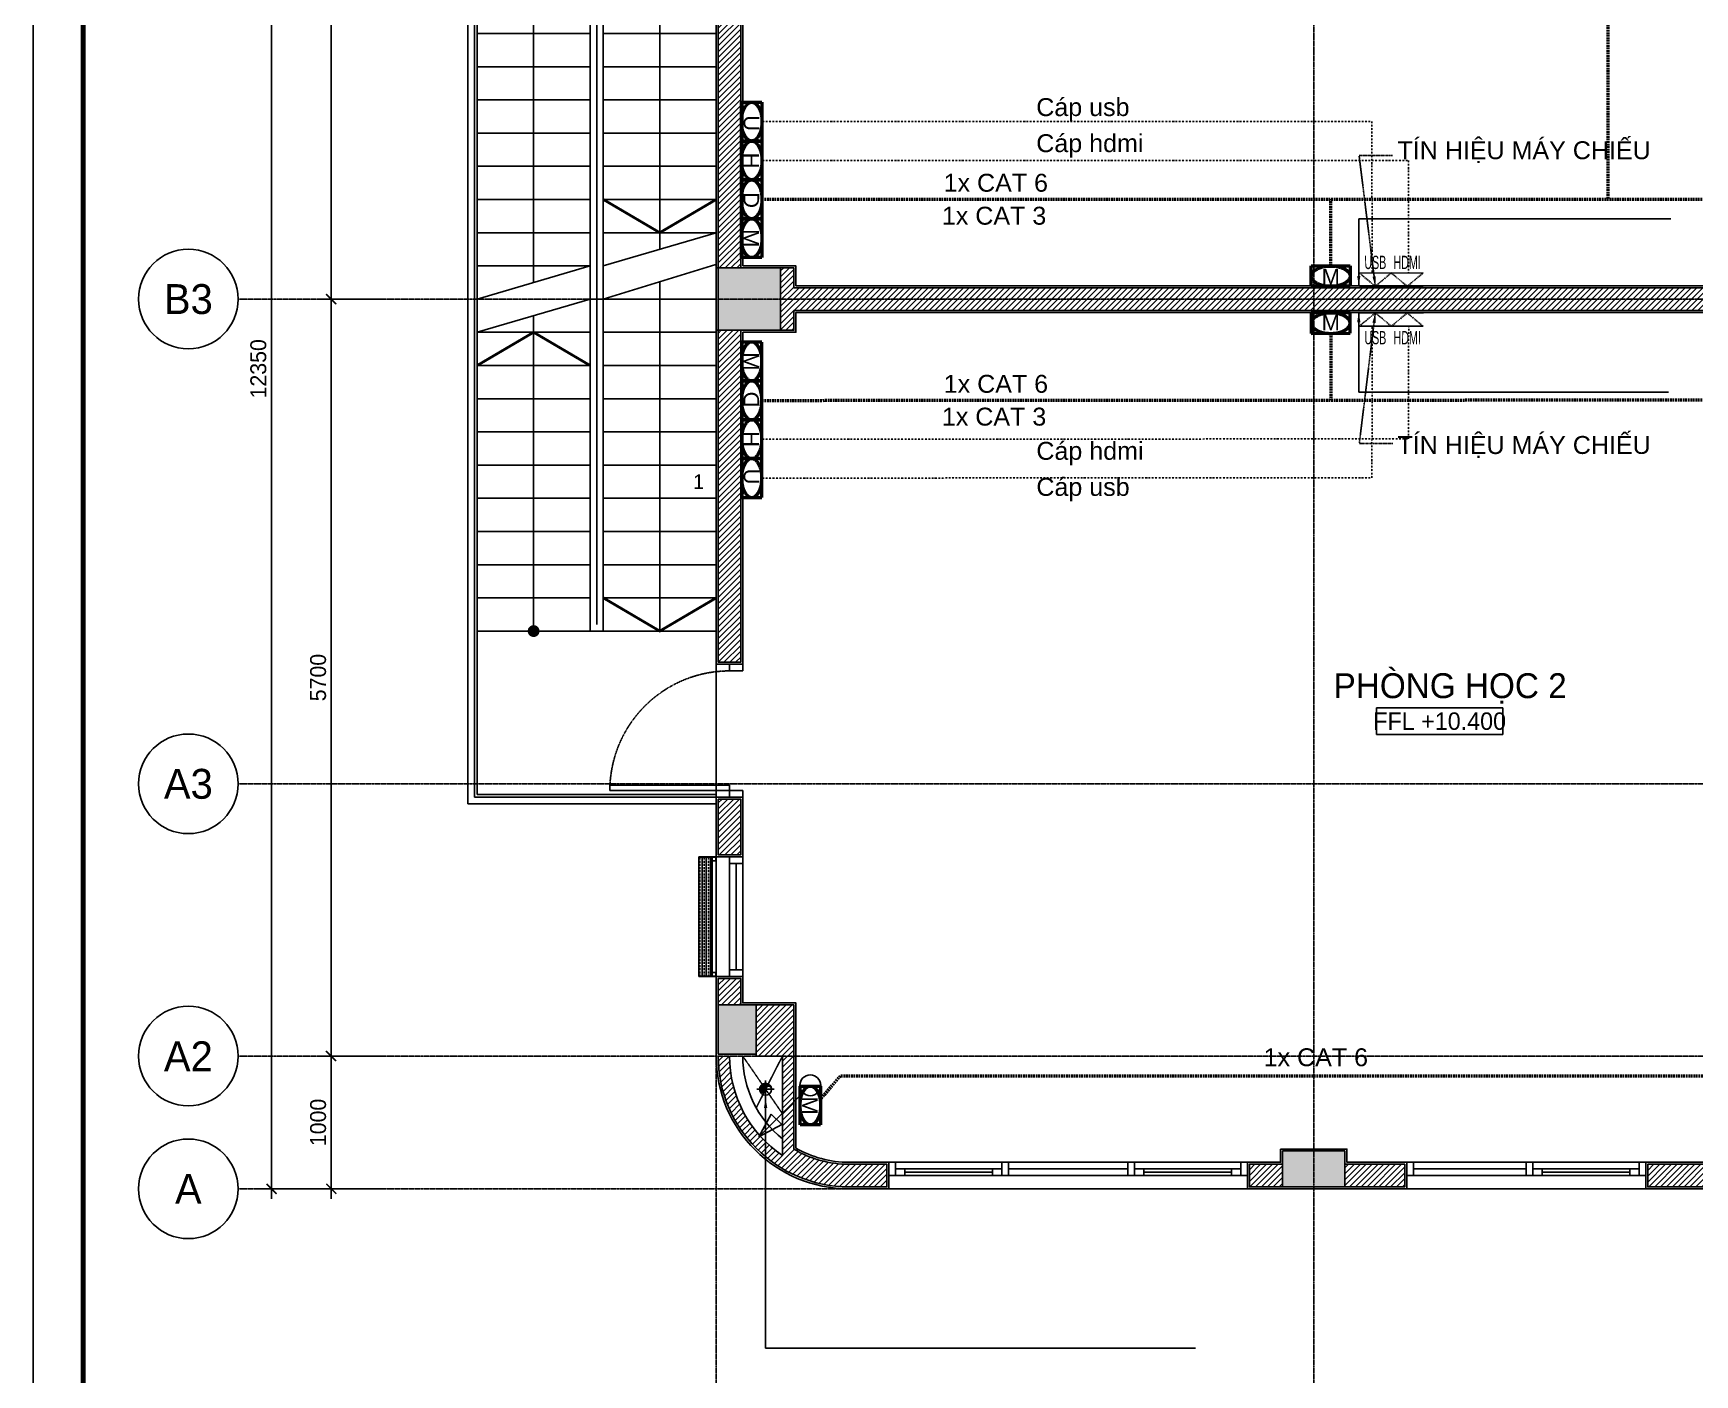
# Model space of a CAD drawing. Header units: inches. Extents: x 1721084 to 1854744, y 225101 to 488646.
# Drawn here: x 1721084 to 1733596, y 267726 to 277828 of the extents above; entities that cross this region are included whole.
import ezdxf
from ezdxf.enums import TextEntityAlignment as Align

# ---------------------------------------------------------------- set-up
doc = ezdxf.new("R2010")
doc.units = ezdxf.units.IN
doc.header["$MEASUREMENT"] = 0
doc.set_wipeout_variables(frame=1)
for name, pattern in [('ACAD_ISO03W100', [30, 12, -18]), ('CENTER2', [1.125, 0.75, -0.125, 0.125, -0.125]), ('DASHDOT', [25.4, 12.7, -6.35, 0, -6.35]), ('DASHED', [19.05, 12.7, -6.35]), ('HIDDEN', [0.375, 0.25, -0.125]), ('X-PL-T4$0$X-GRID-TYPICAL$0$CENTER2', [1.125, 0.75, -0.125, 0.125, -0.125]), ('X-PL-T4$0$X-PL-T4$0$DASHEDX2', [1.5, 1, -0.5]), ('X-PL-T4$0$X-PL-T4$0$HIDDEN2', [0.1875, 0.125, -0.0625]), ('XR-EX-P-03$0$HIDDEN', [9.525, 6.35, -3.175])]:
    doc.linetypes.add(name, pattern=pattern)
for name, color, linetype in [('A-ANNO-DIM 100', 252, 'Continuous'), ('A-CLNG-LTNG', 33, 'HIDDEN'), ('DIEN - DAY DIEN', 2, 'ACAD_ISO03W100'), ('DUCT', 11, 'Continuous'), ('SYMBOL', 1, 'Continuous'), ('X-PL-T4$0$A-XREF', 250, 'Continuous'), ('X-PL-T4$0$X-GRID-TYPICAL$0$A-ANNO-DIM 75', 250, 'Continuous'), ('X-PL-T4$0$X-GRID-TYPICAL$0$A-GRID', 250, 'X-PL-T4$0$X-GRID-TYPICAL$0$CENTER2'), ('X-PL-T4$0$X-GRID-TYPICAL$0$A-GRID-SYMB', 250, 'Continuous'), ('X-PL-T4$0$X-PL-T4$0$A-ANNO-RNAM', 250, 'Continuous'), ('X-PL-T4$0$X-PL-T4$0$A-FLOR', 250, 'Continuous'), ('X-PL-T4$0$X-PL-T4$0$A-FLOR-ABOV', 250, 'X-PL-T4$0$X-PL-T4$0$HIDDEN2'), ('X-PL-T4$0$X-PL-T4$0$A-FLOR-DOOR', 250, 'Continuous'), ('X-PL-T4$0$X-PL-T4$0$A-FLOR-DRAN', 250, 'Continuous'), ('X-PL-T4$0$X-PL-T4$0$A-FLOR-HDRL', 250, 'Continuous'), ('X-PL-T4$0$X-PL-T4$0$A-FLOR-PATT', 250, 'Continuous'), ('X-PL-T4$0$X-PL-T4$0$A-FLOR-STRS', 250, 'Continuous'), ('X-PL-T4$0$X-PL-T4$0$A-FLOR-STRS-NOTE', 250, 'Continuous'), ('X-PL-T4$0$X-PL-T4$0$A-FLOR-WALL', 250, 'Continuous'), ('X-PL-T4$0$X-PL-T4$0$A-FLOR-WALL-FNSH', 250, 'Continuous'), ('X-PL-T4$0$X-PL-T4$0$A-FLOR-WALL-PART', 250, 'Continuous'), ('X-PL-T4$0$X-PL-T4$0$A-FLOR-WALL-PATT', 250, 'Continuous'), ('X-PL-T4$0$X-PL-T4$0$A-FLOR-WDW', 250, 'Continuous'), ('X-PL-T4$0$X-PL-T4$0$A-XREF', 250, 'Continuous'), ('X-PL-T4$0$X-PL-T4$0$I-ANNO-LEVL-PLAN', 250, 'Continuous'), ('X-PL-T4$0$XREF1$0$A-FLOR-COLS-CONC', 250, 'Continuous'), ('X-PL-T4$0$XREF1$0$A-FLOR-PATT', 250, 'Continuous'), ('Xref$0$noi that13-5-2008$0$ID-FURN-ROOM-N', 6, 'Continuous')]:
    doc.layers.add(name, color=color, linetype=linetype)
for name, color, linetype, lineweight in [('TTLL', 252, 'DASHED', 50), ('XR-EX-P-03$0$OAP040__', 4, 'Continuous', 25), ('XR-EX-P-03$0$OAP6444_COM_E', 30, 'Continuous', 25)]:
    doc.layers.add(name, color=color, linetype=linetype, lineweight=lineweight)
doc.styles.add('HDUNGARC', font='vn_vni.shx')
doc.styles.add('X-PL-T4$0$HDUNGARC', font='vn_vni.shx')
doc.styles.add('X-PL-T4$0$X-GRID-TYPICAL$0$HDUNGARC', font='vn_vni.shx')
doc.styles.add('X-PL-T4$0$X-GRID-TYPICAL$0$SYMBTEXT', font='VAVON_.TTF')
doc.styles.add('X-PL-T4$0$X-PL-T4$0$HDUNGARC', font='vn_vni.shx')
doc.styles.add('X-PL-T4$0$X-PL-T4$0$SYMBTEXT', font='VAVON_.TTF')
doc.styles.add('XR-EX-P-03$0$Standard', font='arial.ttf')
doc.styles.add('XR-EX-P-03$0$Vn-Vni', font='vn_vni.shx', dxfattribs={"width": 0.75})
doc.styles.add('Xref$0$noi that13-5-2008$0$Arial', font='arial.ttf')
doc.dimstyles.new('DIM-75', dxfattribs={"dimscale": 75, "dimtxt": 1.8, "dimasz": 1, "dimexe": 1, "dimexo": 1, "dimgap": 0.5, "dimtad": 1, "dimdec": 0, "dimzin": 0, "dimdsep": 46, "dimtxsty": 'HDUNGARC', "dimblk": 'ARCHTICK', "dimcen": 2, "dimdle": 1, "dimclrd": 256, "dimclre": 9, "dimclrt": 3, "dimadec": 0, "dimazin": 0, "dimtfac": 1, "dimtdec": 0, "dimtix": 1, "dimtmove": 2, "dimatfit": 2, "dimfxl": 1, "dimtolj": 1, "dimtzin": 0, "dimarcsym": 2})
doc.dimstyles.new('X-PL-T4$0$DIM-75', dxfattribs={"dimscale": 75, "dimtxt": 2, "dimasz": 1, "dimexe": 1, "dimexo": 1, "dimgap": 0.5, "dimtad": 1, "dimdec": 0, "dimzin": 0, "dimdsep": 46, "dimtxsty": 'X-PL-T4$0$HDUNGARC', "dimblk": 'X-PL-T4$0$_ArchTick', "dimcen": 2, "dimdle": 1, "dimclrd": 256, "dimclre": 9, "dimclrt": 3, "dimadec": 0, "dimazin": 0, "dimtfac": 1, "dimtdec": 0, "dimtix": 1, "dimtmove": 2, "dimatfit": 2, "dimfxl": 1, "dimtolj": 1, "dimtzin": 0, "dimarcsym": 2})
doc.dimstyles.new('X-PL-T4$0$X-GRID-TYPICAL$0$DIM-75', dxfattribs={"dimscale": 75, "dimtxt": 1.6, "dimasz": 1, "dimexe": 1, "dimexo": 1, "dimgap": 0.5, "dimtad": 1, "dimdec": 0, "dimzin": 0, "dimdsep": 46, "dimtxsty": 'X-PL-T4$0$X-GRID-TYPICAL$0$HDUNGARC', "dimblk": 'X-PL-T4$0$X-GRID-TYPICAL$0$_ArchTick', "dimcen": 2, "dimdle": 1, "dimclrd": 256, "dimclre": 9, "dimclrt": 3, "dimadec": 0, "dimazin": 0, "dimtfac": 1, "dimtdec": 0, "dimtix": 1, "dimtmove": 2, "dimatfit": 2, "dimfxl": 1, "dimtolj": 1, "dimtzin": 0, "dimarcsym": 2})

# ---------------------------------------------------------------- blocks, each defined once
blk = doc.blocks.new('X-PL-T4$0$X-PL-T4$0$NM 90')
h = blk.add_hatch()
h.set_pattern_fill('DASH', color=8, scale=400)
h.paths.add_polyline_path([(0, 45, 1), (0, 0)])
h.paths.add_polyline_path([(0, 45), (0, 0), (45, 0, 0.4142136)])
h.paths.add_polyline_path([(45, 0), (0, 0, -1), (0, -45, 0.4142136)])
h = blk.add_hatch()
h.set_pattern_fill('DASH', color=256, scale=400)
h.paths.add_polyline_path([(0, 45, 1), (0, 0)])
h.paths.add_polyline_path([(0, 45), (0, 0), (45, 0, 0.4142136)])
h.paths.add_polyline_path([(45, 0), (0, 0, -1), (0, -45, 0.4142136)])
h = blk.add_hatch()
h.set_pattern_fill('DASH', color=8, scale=400)
h.paths.add_polyline_path([(0, 45, 1), (0, 0)])
h.paths.add_polyline_path([(0, 45), (0, 0), (45, 0, 0.4142136)])
h.paths.add_polyline_path([(45, 0), (0, 0, -1), (0, -45, 0.4142136)])
h = blk.add_hatch(color=8)
h.dxf.hatch_style = 1
h.paths.add_polyline_path([(0, 45, 1), (0, 0)])
h.paths.add_polyline_path([(0, 45), (0, 0), (45, 0, 0.4142136)])
h.paths.add_polyline_path([(45, 0), (0, 0, -1), (0, -45, 0.4142136)])
at = {"color": 8}
for points in [[(65, 0), (-65, 0)], [(0, 65), (0, -65)]]:
    blk.add_lwpolyline(points, dxfattribs=at)
blk.add_circle((0, 0), 45)
for centre, start, end in [((0, 22.5), 90, 270), ((0, -22.5), 270, 90)]:
    blk.add_arc(centre, 22.5, start, end)
blk = doc.blocks.new('X-PL-T4$0$X-GRID-TYPICAL$0$SYMB-GRID')
blk.add_circle((0, 0), 5)
at = {"color": 2, "style": 'X-PL-T4$0$X-GRID-TYPICAL$0$SYMBTEXT', "flags": 4}
blk.add_attdef('NUM', text='', height=3, dxfattribs=at).set_placement((0, 0), align=Align.MIDDLE)
blk = doc.blocks.new('X-PL-T4$0$X-GRID-TYPICAL$0$_ArchTick')
at = {"color": 0, "linetype": 'ByBlock', "const_width": 0.15}
blk.add_lwpolyline([(-0.5, -0.48), (0.5, 0.52)], dxfattribs=at)
blk = doc.blocks.new('*D457')
at = {"layer": 'Defpoints', "color": 0, "transparency": 16777216}
for p in [(-2900, 0), (-2450, 0), (-2450, -1000)]:
    blk.add_point(p, dxfattribs=at)
at = {"layer": 'X-PL-T4$0$X-GRID-TYPICAL$0$A-ANNO-DIM 75', "color": 9, "lineweight": -2, "transparency": 16777216}
for p, q in [((-2525, 0), (-2975, 0)), ((-2525, -1000), (-2975, -1000))]:
    blk.add_line(p, q, dxfattribs=at)
at = {"layer": 'X-PL-T4$0$X-GRID-TYPICAL$0$A-ANNO-DIM 75', "lineweight": -2, "transparency": 16777216}
blk.add_line((-2900, -1075), (-2900, 75), dxfattribs=at)
at = {"layer": 'X-PL-T4$0$X-GRID-TYPICAL$0$A-ANNO-DIM 75', "lineweight": -2, "transparency": 16777216, "xscale": 75, "yscale": 75, "zscale": 75}
for p, rotation in [((-2900, 0), 90), ((-2900, -1000), 270)]:
    blk.add_blockref('X-PL-T4$0$X-GRID-TYPICAL$0$_ArchTick', p, dxfattribs=dict(at, rotation=rotation))
at = {"layer": 'X-PL-T4$0$X-GRID-TYPICAL$0$A-ANNO-DIM 75', "color": 3, "transparency": 16777216, "insert": (-2997.5, -500), "char_height": 120, "attachment_point": 5, "rotation": 90, "style": 'X-PL-T4$0$X-GRID-TYPICAL$0$HDUNGARC'}
blk.add_mtext('\\A1;1000', dxfattribs=at)
blk = doc.blocks.new('*D458')
at = {"layer": 'Defpoints', "color": 0, "transparency": 16777216}
for p in [(-2900, 5700), (-2450, 5700), (-2450, 0)]:
    blk.add_point(p, dxfattribs=at)
at = {"layer": 'X-PL-T4$0$X-GRID-TYPICAL$0$A-ANNO-DIM 75', "lineweight": -2, "transparency": 16777216}
blk.add_line((-2900, -75), (-2900, 5775), dxfattribs=at)
at = {"layer": 'X-PL-T4$0$X-GRID-TYPICAL$0$A-ANNO-DIM 75', "color": 9, "lineweight": -2, "transparency": 16777216}
for p, q in [((-2525, 5700), (-2975, 5700)), ((-2525, 0), (-2975, 0))]:
    blk.add_line(p, q, dxfattribs=at)
at = {"layer": 'X-PL-T4$0$X-GRID-TYPICAL$0$A-ANNO-DIM 75', "lineweight": -2, "transparency": 16777216, "xscale": 75, "yscale": 75, "zscale": 75}
for p, rotation in [((-2900, 5700), 90), ((-2900, 0), 270)]:
    blk.add_blockref('X-PL-T4$0$X-GRID-TYPICAL$0$_ArchTick', p, dxfattribs=dict(at, rotation=rotation))
at = {"layer": 'X-PL-T4$0$X-GRID-TYPICAL$0$A-ANNO-DIM 75', "color": 3, "transparency": 16777216, "insert": (-2997.5, 2850), "char_height": 120, "attachment_point": 5, "rotation": 90, "style": 'X-PL-T4$0$X-GRID-TYPICAL$0$HDUNGARC'}
blk.add_mtext('\\A1;5700', dxfattribs=at)
blk = doc.blocks.new('*D459')
at = {"layer": 'Defpoints', "color": 0, "transparency": 16777216}
for p in [(-2900, 11350), (-2450, 11350), (-2450, 5700)]:
    blk.add_point(p, dxfattribs=at)
at = {"layer": 'X-PL-T4$0$X-GRID-TYPICAL$0$A-ANNO-DIM 75', "lineweight": -2, "transparency": 16777216}
blk.add_line((-2900, 5625), (-2900, 11425), dxfattribs=at)
at = {"layer": 'X-PL-T4$0$X-GRID-TYPICAL$0$A-ANNO-DIM 75', "color": 9, "lineweight": -2, "transparency": 16777216}
for p, q in [((-2525, 11350), (-2975, 11350)), ((-2525, 5700), (-2975, 5700))]:
    blk.add_line(p, q, dxfattribs=at)
at = {"layer": 'X-PL-T4$0$X-GRID-TYPICAL$0$A-ANNO-DIM 75', "lineweight": -2, "transparency": 16777216, "xscale": 75, "yscale": 75, "zscale": 75}
for p, rotation in [((-2900, 11350), 90), ((-2900, 5700), 270)]:
    blk.add_blockref('X-PL-T4$0$X-GRID-TYPICAL$0$_ArchTick', p, dxfattribs=dict(at, rotation=rotation))
at = {"layer": 'X-PL-T4$0$X-GRID-TYPICAL$0$A-ANNO-DIM 75', "color": 3, "transparency": 16777216, "insert": (-2997.5, 8525), "char_height": 120, "attachment_point": 5, "rotation": 90, "style": 'X-PL-T4$0$X-GRID-TYPICAL$0$HDUNGARC'}
blk.add_mtext('\\A1;5650', dxfattribs=at)
blk = doc.blocks.new('*D461')
at = {"layer": 'Defpoints', "color": 0, "transparency": 16777216}
for p in [(-3350, 11350), (-2450, 11350), (-2450, -1000)]:
    blk.add_point(p, dxfattribs=at)
at = {"layer": 'X-PL-T4$0$X-GRID-TYPICAL$0$A-ANNO-DIM 75', "lineweight": -2, "transparency": 16777216}
blk.add_line((-3350, -1075), (-3350, 11425), dxfattribs=at)
at = {"layer": 'X-PL-T4$0$X-GRID-TYPICAL$0$A-ANNO-DIM 75', "color": 9, "lineweight": -2, "transparency": 16777216}
for p, q in [((-2525, 11350), (-3425, 11350)), ((-2525, -1000), (-3425, -1000))]:
    blk.add_line(p, q, dxfattribs=at)
at = {"layer": 'X-PL-T4$0$X-GRID-TYPICAL$0$A-ANNO-DIM 75', "lineweight": -2, "transparency": 16777216, "xscale": 75, "yscale": 75, "zscale": 75}
for p, rotation in [((-3350, 11350), 90), ((-3350, -1000), 270)]:
    blk.add_blockref('X-PL-T4$0$X-GRID-TYPICAL$0$_ArchTick', p, dxfattribs=dict(at, rotation=rotation))
at = {"layer": 'X-PL-T4$0$X-GRID-TYPICAL$0$A-ANNO-DIM 75', "color": 3, "transparency": 16777216, "insert": (-3447.5, 5175), "char_height": 120, "attachment_point": 5, "rotation": 90, "style": 'X-PL-T4$0$X-GRID-TYPICAL$0$HDUNGARC'}
blk.add_mtext('\\A1;12350', dxfattribs=at)
blk = doc.blocks.new('*U406')
blk.add_lwpolyline([(0, 0), (-40, 0), (-40, 900), (0, 900)], close=True)
at = {"color": 0}
for points in [[(-900, -100), (-950, -100), (-950, 0), (-900, 0)], [(0, -100), (50, -100), (50, 0), (0, 0)]]:
    blk.add_lwpolyline(points, close=True, dxfattribs=at)
at = {"color": 251, "linetype": 'X-PL-T4$0$X-PL-T4$0$DASHEDX2'}
blk.add_arc((2, -1), 902, 92.6448, 179.963, dxfattribs=at)
blk = doc.blocks.new('X-PL-T4$0$XREF1')
at = {"layer": 'X-PL-T4$0$XREF1$0$A-FLOR-PATT'}
h = blk.add_hatch(dxfattribs=at)
h.set_pattern_fill('!BTCT', color=250, scale=20, pattern_type=2)
h.set_pattern_definition([(50, (0, 0), (143.45204, -12.55043), [15, -165]), (355, (0, 0), (-27.7503, 150.4384), [12, -132]), (100.4514, (11.95, -1.05), (115.7019, 137.8879), [12.74804, -140.2284]), (46.1842, (0, 40), (213.4482, -33.1038), [22.5, -247.5]), (96.6356, (17.79, 37.24), (186.9325, 194.8236), [19.122, -210.3426]), (351.1842, (0, 40), (186.9324, 194.8237), [18, -198]), (21, (20, 30), (119.3814, -80.5238), [15, -165]), (326, (20, 30), (48.6631, 145.03), [12, -132]), (71.4514, (29.95, 23.29), (168.0445, 64.5061), [12.74804, -140.2284]), (37.5, (0, 0), (2.43197, 66.57877), [0, -130.4, 0, -134, 0, -132.5]), (7.5, (0, 0), (52.6139, 78.88234), [0, -76.4, 0, -127.4, 0, -50.5]), (327.5, (-44.6, 0), (106.76449, -4.51097), [0, -50, 0, -156, 0, -207]), (317.5, (-64.6, 0), (116.63723, 20.021), [0, -65, 0, -103.6, 0, -147]), (45, (0, 0), (-60.10408, 60.10408), []), (45, (0, 24.5), (-60.10408, 60.10408), [])])
h.paths.add_polyline_path([(20685, 3915), (20685, 4285), (20415, 4285), (20415, 3915)])
h.paths.add_polyline_path([(19915, 685), (19915, 375), (20685, 375), (20685, 685)])
h.paths.add_polyline_path([(15485, -985), (15485, -715), (14815, -715), (14815, -985)])
h.paths.add_polyline_path([(15385, 4285), (15015, 4285), (15015, 3915), (15385, 3915)])
h.paths.add_polyline_path([(8785, 5465), (8785, 5935), (8315, 5935), (8315, 5465)])
h.paths.add_polyline_path([(300, 385), (15, 385), (15, 15), (300, 15)])
h.paths.add_polyline_path([(4265, -985), (4735, -985), (4735, -715), (4265, -715)])
h.paths.add_polyline_path([(8515, -985), (8785, -985), (8785, -615), (8515, -615)])
h.paths.add_polyline_path([(15, 5465), (485, 5465), (485, 5935), (15, 5935)])
h.paths.add_polyline_path([(285, 11335), (15, 11335), (15, 10965), (285, 10965)])
h.paths.add_polyline_path([(8785, 11337), (8515, 11352), (8515, 10965), (8785, 10965)])
h.paths.add_polyline_path([(4735, 11576), (4265, 11603), (4265, 11315), (4735, 11315)])
h.paths.add_polyline_path([(20685, 10634), (20415, 10650), (20415, 10215), (20685, 10215)])
h.paths.add_polyline_path([(15485, 10941), (15015, 10969), (15015, 10665), (15485, 10665)])
h.paths.add_polyline_path([(25585, 10345), (25415, 10355), (25415, 10060), (25585, 10060)])
at = {"layer": 'X-PL-T4$0$XREF1$0$A-FLOR-COLS-CONC'}
for points in [[(15, 5935), (485, 5935), (485, 5465), (15, 5465)], [(15, 385), (300, 385), (300, 15), (15, 15)]]:
    blk.add_lwpolyline(points, close=True, dxfattribs=at)
blk.add_lwpolyline([(4735, -715), (4735, -985), (4265, -985), (4265, -715), (4735, -715), (4735, -715)], dxfattribs=at)
blk = doc.blocks.new('*U436')
at = {"color": 0, "ltscale": 40}
for p, q in [((-600, 100), (300, 100)), ((300, 0), (-600, 0))]:
    blk.add_line(p, q, dxfattribs=at)
at = {"ltscale": 40}
for p, q in [((-480, 50), (180, 50)), ((180, 25), (-480, 25))]:
    blk.add_line(p, q, dxfattribs=at)
at = {"color": 0, "lineweight": -2}
for points in [[(-600, 100), (-550, 100), (-550, 0), (-600, 0)], [(300, 100), (250, 100), (250, 0), (300, 0)]]:
    blk.add_lwpolyline(points, close=True, dxfattribs=at)
at = {"ltscale": 40}
for points in [[(-550, 50), (-480, 50), (-480, 0), (-550, 0)], [(180, 50), (250, 50), (250, 0), (180, 0)]]:
    blk.add_lwpolyline(points, close=True, dxfattribs=at)
blk = doc.blocks.new('*U412')
for points in [[(0, 0), (50, 0), (50, 100), (0, 100)], [(0, 0), (1000, 0), (1000, 100), (0, 100)], [(950, 0), (1000, 0), (1000, 100), (950, 100)]]:
    blk.add_lwpolyline(points, close=True)
at = {"color": 8}
blk.add_lwpolyline([(50, 50), (950, 50)], dxfattribs=at)
blk = doc.blocks.new('X-PL-T4$0$X-PL-T4$0$S3000')
at = {"layer": 'X-PL-T4$0$X-PL-T4$0$A-FLOR-WDW'}
for name, p in [('*U436', (-2100, -100)), ('*U412', (-1850, -100))]:
    blk.add_blockref(name, p, dxfattribs=at)
at = {"layer": 'X-PL-T4$0$X-PL-T4$0$A-FLOR-WDW', "xscale": -1}
blk.add_blockref('*U436', (-600, -100), dxfattribs=at)
blk = doc.blocks.new('X-PL-T4$0$X-PL-T4$0$THANH TH')
at = {"layer": 'X-PL-T4$0$X-PL-T4$0$A-FLOR-HDRL'}
for points in [[(0, -150), (-1870, -150), (-1870, -7750), (0, -7750)], [(0, -200), (-1820, -200), (-1820, -7700), (0, -7700)], [(-900, -6400), (-900, -1500)]]:
    blk.add_lwpolyline(points, dxfattribs=at)
at = {"layer": 'X-PL-T4$0$X-PL-T4$0$A-FLOR-STRS'}
for points in [[(0, -220), (-1800, -220), (-1800, -7680), (0, -7680)], [(0, -7680), (0, -220)], [(-950, -1450), (-1800, -1450)], [(-850, -1450), (-950, -1450), (-950, -6450), (-850, -6450), (-850, -1450)], [(-850, -1450), (0, -1450)], [(-950, -1700), (-1800, -1700)], [(-850, -1700), (0, -1700)], [(-950, -1950), (-1800, -1950)], [(-850, -1950), (0, -1950)], [(-950, -2200), (-1800, -2200)], [(-850, -2200), (0, -2200)], [(-950, -2450), (-1800, -2450)], [(-850, -2450), (0, -2450)], [(-950, -2700), (-1800, -2700)], [(-850, -2700), (0, -2700)], [(-950, -2950), (-1800, -2950)], [(-850, -2950), (0, -2950)], [(-950, -3200), (-1800, -3200)], [(-850, -3200), (0, -3200)], [(-950, -3450), (-1800, -3450)], [(-850, -3450), (0, -3450)], [(-850, -3700), (0, -3450)], [(-950, -3700), (-1800, -3700)], [(-1800, -3950), (-950, -3700)], [(-850, -3950), (-2, -3690)], [(-1800, -4200), (-950, -3950)], [(-850, -3950), (0, -3950)], [(-950, -4200), (-1800, -4200)], [(-850, -4200), (0, -4200)], [(-950, -4450), (-1800, -4450)], [(-850, -4450), (0, -4450)], [(-950, -4700), (-1800, -4700)], [(-850, -4700), (0, -4700)], [(-950, -4950), (-1800, -4950)], [(-850, -4950), (0, -4950)], [(-950, -5200), (-1800, -5200)], [(-850, -5200), (0, -5200)], [(-950, -5450), (-1800, -5450)], [(-850, -5450), (0, -5450)], [(-950, -5700), (-1800, -5700)], [(-850, -5700), (0, -5700)], [(-950, -5950), (-1800, -5950)], [(-850, -5950), (0, -5950)], [(-950, -6200), (-1800, -6200)], [(-850, -6200), (0, -6200)], [(-950, -6450), (-1800, -6450)], [(-850, -6450), (0, -6450)]]:
    blk.add_lwpolyline(points, dxfattribs=at)
at = {"layer": 'X-PL-T4$0$X-PL-T4$0$A-FLOR-STRS-NOTE', "color": 174, "ltscale": 400, "const_width": 20}
for points in [[(-1800, -1700), (-1375, -1450), (-950, -1700)], [(-850, -3200), (-425, -3450), (0, -3200)], [(-1800, -4450), (-1375, -4200), (-950, -4450)], [(-850, -6200), (-425, -6450), (0, -6200)]]:
    blk.add_lwpolyline(points, dxfattribs=at)
at = {"layer": 'X-PL-T4$0$X-PL-T4$0$A-FLOR-STRS-NOTE'}
for points in [[(-1375, -1450), (-1375, -3825)], [(-425, -3575), (-425, -1450)], [(-425, -3820), (-425, -6450)], [(-1375, -4075), (-1375, -6450)]]:
    blk.add_lwpolyline(points, dxfattribs=at)
at = {"layer": 'X-PL-T4$0$X-PL-T4$0$A-FLOR-STRS-NOTE', "color": 174, "const_width": 45}
for points in [[(-447, -1450, -1), (-403, -1450, -1)], [(-1397, -6450, -1), (-1353, -6450, -1)]]:
    blk.add_lwpolyline(points, format="xyb", close=True, dxfattribs=at)
at = {"layer": 'X-PL-T4$0$X-PL-T4$0$A-FLOR-STRS', "color": 250, "linetype": 'X-PL-T4$0$X-PL-T4$0$DASHEDX2', "insert": (-132, -5324), "char_height": 110, "attachment_point": 5, "style": 'X-PL-T4$0$X-PL-T4$0$HDUNGARC'}
blk.add_mtext('1', dxfattribs=at)
blk = doc.blocks.new('X-PL-T4$0$X-PL-T4$0$IDEN-ELEV-PLAN')
blk.add_wipeout([(-6.33, -1.33), (-6.33, 1.33), (6.33, 1.33), (6.33, -1.33)])
blk.add_lwpolyline([(-6.33, -1.33), (-6.33, 1.33), (6.33, 1.33), (6.33, -1.33)], close=True)
at = {"color": 2, "style": 'X-PL-T4$0$X-PL-T4$0$SYMBTEXT'}
blk.add_attdef('EL0.000', text='', height=2, dxfattribs=at).set_placement((0, 0), align=Align.MIDDLE)
blk = doc.blocks.new('*U421')
for points in [[(0, 0), (50, 0), (50, 100), (0, 100)], [(0, 0), (900, 0), (900, 100), (0, 100)], [(850, 0), (900, 0), (900, 100), (850, 100)]]:
    blk.add_lwpolyline(points, close=True)
at = {"color": 8}
blk.add_lwpolyline([(50, 50), (850, 50)], dxfattribs=at)
blk = doc.blocks.new('X-PL-T4$0$X-PL-T4$0$X-A-PL-GENL-2ND FLOOR$0$pl-louver 1')
at = {"layer": 'X-PL-T4$0$X-PL-T4$0$A-FLOR-WALL-PATT'}
h = blk.add_hatch(dxfattribs=at)
h.set_pattern_fill('BRASS', color=256, scale=5)
h.set_pattern_definition([(0, (0, 0), (0, 31.75), []), (0, (0, 15.875), (0, 31.75), [15.875, -7.9375])])
h.paths.add_polyline_path([(-2, -30), (-898, -30), (-898, -130), (-2, -130)])
for points in [[(-870, -2), (-898, -2), (-898, -30), (-900, -30), (-900, 0), (-870, 0)], [(-30, -2), (-2, -2), (-2, -30), (0, -30), (0, 0), (-30, 0)], [(-898, -130), (-2, -130), (-2, -30), (-898, -30)]]:
    blk.add_lwpolyline(points, close=True)
for points in [[(-900, -30), (-900, -130), (-898, -130), (-898, -30)], [(-30, 0), (-870, 0)], [(-870, -2), (-870, -30)], [(-30, -2), (-30, -30)], [(0, -30), (0, -130), (-2, -130), (-2, -30)]]:
    blk.add_lwpolyline(points)
blk = doc.blocks.new('*U426')
for points in [[(0, 0), (50, 0), (50, 100), (0, 100)], [(0, 0), (950, 0), (950, 100), (0, 100)], [(900, 0), (950, 0), (950, 100), (900, 100)]]:
    blk.add_lwpolyline(points, close=True)
at = {"color": 8}
blk.add_lwpolyline([(50, 50), (900, 50)], dxfattribs=at)
blk = doc.blocks.new('X-PL-T4$0$_ArchTick')
at = {"color": 0, "linetype": 'ByBlock', "const_width": 0.15}
blk.add_lwpolyline([(-0.5, -0.48), (0.5, 0.52)], dxfattribs=at)
blk = doc.blocks.new('I.A.M TITLEBLOCK - A2 -H')
at = {"const_width": 0.5}
blk.add_lwpolyline([(5, 3), (592, 3), (590, 417), (5, 417)], close=True, dxfattribs=at)
at = {"layer": 'Defpoints'}
blk.add_lwpolyline([(0, 420), (594, 420), (594, 0), (0, 0)], close=True, dxfattribs=at)
blk = doc.blocks.new('O MANG')
at = {"layer": 'TTLL', "color": 2, "linetype": 'ByBlock', "ltscale": 250}
blk.add_lwpolyline([(-192676, 105212), (-192091, 105212), (-192091, 104905), (-192676, 104905)], close=True, dxfattribs=at)
at = {"layer": 'TTLL', "color": 7, "linetype": 'ByBlock', "ltscale": 250}
blk.add_ellipse((-192383, 105059), major_axis=(-293, 0), ratio=0.525838, dxfattribs=at)
at = {"layer": 'Xref$0$noi that13-5-2008$0$ID-FURN-ROOM-N', "insert": (-192611, 104931), "char_height": 236.4, "width": 579.73, "attachment_point": 7, "style": 'Xref$0$noi that13-5-2008$0$Arial'}
blk.add_mtext(' M', dxfattribs=at)
blk = doc.blocks.new('SDGDFSGF')
at = {"layer": 'SYMBOL', "color": 1}
for p, q in [((-192312, 106329), (-191979, 106661)), ((-192312, 106329), (-191979, 106661)), ((-192312, 106329), (-192218, 106501)), ((-192312, 106329), (-192218, 106501)), ((-192218, 106501), (-192139, 106423)), ((-192218, 106501), (-192139, 106423)), ((-192139, 106423), (-192312, 106329)), ((-192139, 106423), (-192312, 106329))]:
    blk.add_line(p, q, dxfattribs=at)
at = {"layer": 'SYMBOL', "color": 1, "linetype": 'Continuous'}
blk.add_circle((-191924, 106717), 78.4, dxfattribs=at)
blk.add_circle((-191924, 106717), 78.4, dxfattribs=at)
blk = doc.blocks.new('_ArchTick')
at = {"color": 0, "linetype": 'ByBlock', "const_width": 0.15}
blk.add_lwpolyline([(-0.5, -0.48), (0.5, 0.52)], dxfattribs=at)
blk = doc.blocks.new('O DIEN THOAI')
at = {"layer": 'TTLL', "color": 2, "linetype": 'ByBlock', "ltscale": 250}
blk.add_lwpolyline([(-192674, 104452), (-192089, 104452), (-192089, 104145), (-192674, 104145)], close=True, dxfattribs=at)
at = {"layer": 'TTLL', "color": 7, "linetype": 'ByBlock', "ltscale": 250}
blk.add_ellipse((-192382, 104299), major_axis=(-293, 0), ratio=0.525838, dxfattribs=at)
at = {"layer": 'Xref$0$noi that13-5-2008$0$ID-FURN-ROOM-N', "insert": (-192581, 104176), "char_height": 236.4, "width": 579.73, "attachment_point": 7, "style": 'Xref$0$noi that13-5-2008$0$Arial'}
blk.add_mtext(' D', dxfattribs=at)
blk = doc.blocks.new('GV')
at = {"layer": 'TTLL', "color": 2, "linetype": 'ByBlock', "ltscale": 250}
for points in [[(1173153, -248726), (1173153, -249019), (1172999, -249019), (1172999, -248726)], [(1173153, -249019), (1173153, -249311), (1172999, -249311), (1172999, -249019)]]:
    blk.add_lwpolyline(points, close=True, dxfattribs=at)
at = {"layer": 'TTLL', "color": 7, "linetype": 'ByBlock', "ltscale": 250}
for centre in [(1173076, -248873), (1173076, -249165)]:
    blk.add_ellipse(centre, major_axis=(0, 146), ratio=0.525838, dxfattribs=at)
at = {"layer": 'TTLL', "xscale": 0.5, "yscale": 0.5, "zscale": 0.5, "rotation": 270}
for name, p in [('O DIEN THOAI', (1120926, -345649)), ('O MANG', (1120546, -345942))]:
    blk.add_blockref(name, p, dxfattribs=at)
at = {"layer": 'Xref$0$noi that13-5-2008$0$ID-FURN-ROOM-N', "char_height": 118, "width": 289.86, "attachment_point": 7, "rotation": 270, "style": 'Xref$0$noi that13-5-2008$0$Arial'}
for s, insert in [('U', (1173014, -248825)), ('H', (1173012, -249107))]:
    blk.add_mtext(s, dxfattribs=dict(at, insert=insert))
blk = doc.blocks.new('XR-EX-P-03$0$TEL')
at = {"linetype": 'XR-EX-P-03$0$HIDDEN'}
for p, q in [((5405.1, 19800.1), (5315.1, 19875.1)), ((5495.1, 19875.1), (5405.1, 19800.1))]:
    blk.add_line(p, q, dxfattribs=at)
at = {"color": 0}
for points in [[(5315.1, 19875.1), (5495.1, 19875.1)], [(5315.1, 19800.1), (5495.1, 19800.1)]]:
    blk.add_lwpolyline(points, dxfattribs=at)
at = {"style": 'XR-EX-P-03$0$Standard', "width": 0.8}
blk.add_attdef('1', text='', height=150, dxfattribs=at).set_placement((5405.1, 19900.1), align=Align.BOTTOM_CENTER)
blk = doc.blocks.new('*U681')
at = {"layer": 'XR-EX-P-03$0$OAP6444_COM_E', "xscale": 1.333333333333333, "yscale": 1.333333333333333, "zscale": 1.333333333333333}
blk.add_blockref('XR-EX-P-03$0$TEL', (-7207, -26400), dxfattribs=at)
at = {"layer": 'XR-EX-P-03$0$OAP040__', "style": 'XR-EX-P-03$0$Vn-Vni', "width": 0.75}
blk.add_attdef('N_1', text='', height=200, dxfattribs=at).set_placement((0, 100), align=Align.BOTTOM_CENTER)
blk = doc.blocks.new('X-PL-T4$0$X-GRID-TYPICAL')
at = {"layer": 'X-PL-T4$0$X-GRID-TYPICAL$0$A-GRID', "ltscale": 8}
for p, q in [((0, 14420), (0, -3650)), ((4500, 14420), (4500, -3650)), ((-3600, 5700), (9300, 5700)), ((-3600, 2050), (15600, 2050)), ((-3600, 0), (15600, 0)), ((-3600, -1000), (30944.3, -1000))]:
    blk.add_line(p, q, dxfattribs=at)
at = {"layer": 'X-PL-T4$0$X-GRID-TYPICAL$0$A-GRID-SYMB'}
ref = blk.add_blockref('X-PL-T4$0$X-GRID-TYPICAL$0$SYMB-GRID', (-3975, 5700), dxfattribs=dict(at, xscale=75, yscale=75, zscale=75))
ref.add_attrib('NUM', 'B3', dxfattribs={"layer": '0', "color": 2, "height": 225, "style": 'X-PL-T4$0$X-GRID-TYPICAL$0$SYMBTEXT'}).set_placement((-3975, 5700), align=Align.MIDDLE)
ref = blk.add_blockref('X-PL-T4$0$X-GRID-TYPICAL$0$SYMB-GRID', (-3975, 2050), dxfattribs=dict(at, xscale=75, yscale=75, zscale=75))
ref.add_attrib('NUM', 'A3', dxfattribs={"layer": '0', "color": 2, "height": 225, "style": 'X-PL-T4$0$X-GRID-TYPICAL$0$SYMBTEXT'}).set_placement((-3975, 2050), align=Align.MIDDLE)
ref = blk.add_blockref('X-PL-T4$0$X-GRID-TYPICAL$0$SYMB-GRID', (-3975, 0), dxfattribs=dict(at, xscale=75, yscale=75, zscale=75))
ref.add_attrib('NUM', 'A2', dxfattribs={"layer": '0', "color": 2, "height": 225, "style": 'X-PL-T4$0$X-GRID-TYPICAL$0$SYMBTEXT'}).set_placement((-3975, 0), align=Align.MIDDLE)
ref = blk.add_blockref('X-PL-T4$0$X-GRID-TYPICAL$0$SYMB-GRID', (-3975, -1000), dxfattribs=dict(at, xscale=75, yscale=75, zscale=75))
ref.add_attrib('NUM', 'A', dxfattribs={"layer": '0', "color": 2, "height": 225, "style": 'X-PL-T4$0$X-GRID-TYPICAL$0$SYMBTEXT'}).set_placement((-3975, -1000), align=Align.MIDDLE)
at = {"layer": 'X-PL-T4$0$X-GRID-TYPICAL$0$A-ANNO-DIM 75'}
for base, p1, p2, picture, middle in [((-3350, 11350), (-2450, -1000), (-2450, 11350), '*D461', (-3447.5, 5175)), ((-2900, 11350), (-2450, 5700), (-2450, 11350), '*D459', (-2997.5, 8525)), ((-2900, 5700), (-2450, 0), (-2450, 5700), '*D458', (-2997.5, 2850)), ((-2900, 0), (-2450, -1000), (-2450, 0), '*D457', (-2997.5, -500))]:
    dim = blk.add_linear_dim(base=base, p1=p1, p2=p2, angle=90, dimstyle='X-PL-T4$0$X-GRID-TYPICAL$0$DIM-75', dxfattribs=at)
    dim.commit()
    dim.dimension.update_dxf_attribs({"geometry": picture, "text_midpoint": middle})
blk = doc.blocks.new('X-PL-T4$0$X-PL-T4')
at = {"layer": 'X-PL-T4$0$X-PL-T4$0$A-FLOR-PATT'}
h = blk.add_hatch(dxfattribs=at)
h.set_pattern_fill('ANSI31', color=250, scale=250)
edge = h.paths.add_edge_path()
edge.add_line((100, 0), (15, 0))
edge.add_arc((1000, 0), 985, 180, 270)
edge.add_line((1000, -985), (1285, -985))
edge.add_line((1285, -985), (1285, -815))
edge.add_line((1285, -815), (1000, -815))
edge.add_arc((1000, 0), 815, 239.3893, 270, ccw=False)
edge.add_line((585, -701), (585, 385))
edge.add_line((585, 385), (300, 385))
edge.add_line((300, 385), (300, 0))
edge.add_line((300, 0), (500, 0))
edge.add_line((500, 0), (500, -748))
edge.add_arc((1000, 0), 900, 180, 236.251, ccw=False)
h.paths.add_polyline_path([(185, 585), (15, 585), (15, 385), (185, 385)])
h.paths.add_polyline_path([(185, 5465), (15, 5465), (15, 2965), (185, 2965)])
h.paths.add_polyline_path([(185, 8435), (15, 8435), (15, 5935), (185, 5935)])
h = blk.add_hatch(dxfattribs=at)
h.set_pattern_fill('ANSI31', color=250, scale=250)
h.paths.add_polyline_path([(585, 5785), (585, 5935), (485, 5935), (485, 5465), (585, 5465), (585, 5615), (8315, 5615), (8315, 5785)])
h.paths.add_polyline_path([(8615, 6085), (8615, 5935), (8785, 5935), (8785, 6085)])
h.paths.add_polyline_path([(8615, 5315), (8785, 5315), (8785, 5465), (8615, 5465)])
h = blk.add_hatch(dxfattribs=at)
h.set_pattern_fill('ANSI31', color=250, scale=250)
h.paths.add_polyline_path([(185, 1935), (15, 1935), (15, 1515), (185, 1515)])
h = blk.add_hatch(dxfattribs=at)
h.set_pattern_fill('ANSI31', color=250, scale=250)
h.paths.add_polyline_path([(9085, -815), (9085, -715), (9000, -715), (9000, -900), (8785, -900), (8785, -985), (9085, -985), (10135, -985), (10135, -815)])
h.paths.add_polyline_path([(8615, -615), (8785, -615), (8785, 100), (9000, 100), (9000, -85), (9085, -85), (9085, 185), (8785, 185), (8785, 1385), (8615, 1385)])
h.paths.add_polyline_path([(8515, -985), (8515, -900), (8300, -900), (8300, -700), (8515, -700), (8515, -615), (8215, -615), (8215, -815), (7015, -815), (7015, -985)])
h.paths.add_polyline_path([(5185, -815), (4735, -815), (4735, -985), (5185, -985)])
h.paths.add_polyline_path([(4265, -985), (4265, -815), (4015, -815), (4015, -985)])
at = {"layer": 'Defpoints', "color": 5}
blk.add_lwpolyline([(34318, -12850), (-4757, -12850), (-4757, 17750), (34318, 17750)], close=True, dxfattribs=at)
at = {"layer": 'X-PL-T4$0$X-PL-T4$0$A-FLOR'}
for p, q in [((0, 5950), (0, 7450)), ((0, 5450), (0, 3950))]:
    blk.add_line(p, q, dxfattribs=at)
for points in [[(0, 2950), (0, 1950)], [(0, 2950), (0, 1950)], [(0, 1500), (0, 600)], [(300, 0), (500, 0)]]:
    blk.add_lwpolyline(points, dxfattribs=at)
blk.add_arc((1000, 0), 800, 180, 231.3178, dxfattribs=at)
blk.add_arc((1000, 0), 800, 180, 231.3178, dxfattribs=at)
at = {"layer": 'X-PL-T4$0$X-PL-T4$0$A-FLOR-ABOV', "ltscale": 10}
for points in [[(200, 0), (500, -436)], [(500, 2), (301, -390)]]:
    blk.add_lwpolyline(points, dxfattribs=at)
at = {"layer": 'X-PL-T4$0$X-PL-T4$0$A-FLOR-WALL'}
for points in [[(185, 8435), (15, 8435), (15, 5935), (185, 5935)], [(485, 5465), (0, 5465), (0, 5935), (485, 5935)], [(15, 5465), (185, 5465), (185, 2965), (15, 2965)], [(15, 1935), (185, 1935), (185, 1515), (15, 1515)], [(4265, -985), (4265, -815), (4015, -815), (4015, -985)], [(4735, -985), (5185, -985), (5185, -815), (4735, -815)]]:
    blk.add_lwpolyline(points, close=True, dxfattribs=at)
for points in [[(8315, 5785), (585, 5785), (585, 5935), (485, 5935), (485, 5465), (585, 5465), (585, 5615), (8315, 5615)], [(15, 385), (185, 385), (185, 585), (15, 585), (15, 385)], [(585, -701), (585, 385), (300, 385), (300, 0), (500, 0), (500, -748)], [(8515, -985), (7015, -985), (7015, -815), (8215, -815), (8215, -615), (8515, -615), (8515, -700), (8300, -700), (8300, -900), (8515, -900), (8515, -985)], [(1000, -815), (1285, -815), (1285, -985), (1000, -985)]]:
    blk.add_lwpolyline(points, dxfattribs=at)
for radius, start, end in [(985, 180, 270), (900, 180, 236.251), (815, 239.3893, 270)]:
    blk.add_arc((1000, 0), radius, start, end, dxfattribs=at)
at = {"layer": 'X-PL-T4$0$X-PL-T4$0$A-FLOR-WALL-FNSH'}
for points in [[(200, 5950), (200, 8450), (0, 8450), (0, 5950)], [(0, 5950), (0, 5450)], [(8300, 5800), (600, 5800), (600, 5950), (200, 5950)], [(200, 5450), (600, 5450), (600, 5600), (8300, 5600)], [(200, 5450), (200, 2950), (0, 2950), (0, 5450)], [(9000, -85), (9000, -100), (9100, -100), (9100, 200), (8800, 200), (8800, 1400), (8600, 1400), (8600, -600), (8200, -600), (8200, -800), (7000, -800), (7000, -1000), (10150, -1000), (10150, -800), (9100, -800)], [(600, -693), (600, 400), (200, 400), (200, 600), (0, 600), (0, 0)], [(1000, -800), (1300, -800), (1300, -1000), (1000, -1000)]]:
    blk.add_lwpolyline(points, dxfattribs=at)
for points in [[(0, 1950), (200, 1950), (200, 1500), (0, 1500)], [(4250, -700), (4250, -800), (4000, -800), (4000, -1000), (5200, -1000), (5200, -800), (4750, -800), (4750, -700)]]:
    blk.add_lwpolyline(points, close=True, dxfattribs=at)
for radius, start in [(1000, 180), (800, 240)]:
    blk.add_arc((1000, 0), radius, start, 270, dxfattribs=at)
at = {"layer": 'X-PL-T4$0$X-PL-T4$0$A-FLOR-WALL-PART'}
for points in [[(1300, -1000), (4000, -1000)], [(5200, -1000), (7000, -1000)]]:
    blk.add_lwpolyline(points, dxfattribs=at)
at = {"layer": 'X-PL-T4$0$X-PL-T4$0$A-FLOR-DOOR', "xscale": -1, "rotation": 90}
blk.add_blockref('*U406', (100, 2000), dxfattribs=at)
at = {"layer": 'X-PL-T4$0$X-PL-T4$0$A-FLOR-DRAN', "rotation": 90}
blk.add_blockref('X-PL-T4$0$X-PL-T4$0$NM 90', (372, -250), dxfattribs=at)
at = {"layer": 'X-PL-T4$0$X-PL-T4$0$A-FLOR-STRS', "color": 3}
blk.add_blockref('X-PL-T4$0$X-PL-T4$0$THANH TH', (0, 9650), dxfattribs=at)
at = {"layer": 'X-PL-T4$0$X-PL-T4$0$A-FLOR-WALL'}
blk.add_blockref('X-PL-T4$0$X-PL-T4$0$S3000', (4000, -800), dxfattribs=at)
at = {"layer": 'X-PL-T4$0$X-PL-T4$0$A-FLOR-WDW', "xscale": -1, "rotation": 269.9999999999992}
blk.add_blockref('X-PL-T4$0$X-PL-T4$0$X-A-PL-GENL-2ND FLOOR$0$pl-louver 1', (0, 1500), dxfattribs=at)
at = {"layer": 'X-PL-T4$0$X-PL-T4$0$A-FLOR-WDW', "rotation": 89.99999999999915}
blk.add_blockref('*U421', (200, 600), dxfattribs=at)
at = {"layer": 'X-PL-T4$0$X-PL-T4$0$A-FLOR-WDW', "xscale": -1}
for name, p in [('*U426', (6150, -900)), ('*U436', (6400, -900))]:
    blk.add_blockref(name, p, dxfattribs=at)
at = {"layer": 'X-PL-T4$0$X-PL-T4$0$A-XREF'}
for name in ['X-PL-T4$0$X-GRID-TYPICAL', 'X-PL-T4$0$XREF1']:
    blk.add_blockref(name, (0, 0), dxfattribs=at)
at = {"layer": 'X-PL-T4$0$X-PL-T4$0$A-ANNO-RNAM', "insert": (5527, 2768), "char_height": 187.5, "width": 2302.04, "attachment_point": 5, "style": 'X-PL-T4$0$X-PL-T4$0$SYMBTEXT'}
blk.add_mtext('PHOØNG HOÏC 2', dxfattribs=at)
at = {"layer": 'X-PL-T4$0$X-PL-T4$0$I-ANNO-LEVL-PLAN'}
ref = blk.add_blockref('X-PL-T4$0$X-PL-T4$0$IDEN-ELEV-PLAN', (5448, 2522), dxfattribs=dict(at, xscale=75, yscale=75, zscale=75))
ref.add_attrib('EL 000.00', 'FFL +10.400', dxfattribs={"layer": '0', "height": 131.25, "style": 'X-PL-T4$0$X-PL-T4$0$SYMBTEXT'}).set_placement((5448, 2522), align=Align.MIDDLE)
blk = doc.blocks.new('X-PL-T4')
at = {"layer": 'X-PL-T4$0$A-XREF'}
blk.add_blockref('X-PL-T4$0$X-PL-T4', (0, 0), dxfattribs=at)
for points in [[(4839, 5800), (4839, 6305), (7190, 6305)], [(4839, 5600), (4839, 5000), (7172, 5000)], [(372, -315), (372, -2200), (3609, -2200)]]:
    blk.add_leader(points, dimstyle='X-PL-T4$0$DIM-75', override={"dimgap": 0.5, "dimtad": 0}, dxfattribs=at)
blk = doc.blocks.new('M2')
at = {"layer": 'TTLL', "color": 4}
for p, q in [((1173153, -343939), (1182771, -343939)), ((1177436, -344442), (1177436, -343939)), ((1177436, -344949), (1177437, -345452)), ((1173153, -345454), (1182772, -345449)), ((1173742, -350542), (1173594, -350716)), ((1182771, -350542), (1173742, -350542))]:
    blk.add_line(p, q, dxfattribs=at)
blk.add_lwpolyline([(1173571, -339045), (1179524, -339465), (1179524, -339273), (1179524, -343939)], dxfattribs=at)
at = {"layer": 'TTLL', "color": 2, "linetype": 'ByBlock', "ltscale": 250}
for points in [[(1177290, -344442), (1177582, -344442), (1177582, -344595), (1177290, -344595)], [(1177290, -344950), (1177583, -344949), (1177582, -344795), (1177290, -344796)]]:
    blk.add_lwpolyline(points, close=True, dxfattribs=at)
at = {"layer": 'TTLL', "color": 7, "linetype": 'ByBlock', "ltscale": 250}
blk.add_ellipse((1177436, -344519), major_axis=(-146, 0), ratio=0.525838, dxfattribs=at)
at = {"layer": 'TTLL', "color": 7, "linetype": 'ByBlock', "ltscale": 250, "extrusion": (0, 0, -1)}
blk.add_ellipse((1177436, -344873), major_axis=(-146, 0), ratio=0.525838, dxfattribs=at)
at = {"layer": 'DIEN - DAY DIEN', "linetype": 'DASHDOT'}
blk.add_blockref('GV', (0, -94482), dxfattribs=at)
at = {"layer": 'DIEN - DAY DIEN', "linetype": 'DASHDOT', "xscale": -1, "rotation": 180}
blk.add_blockref('GV', (0, -594912), dxfattribs=at)
at = {"layer": 'TTLL'}
blk.add_blockref('SDGDFSGF', (1365441, -457329), dxfattribs=at)
at = {"layer": 'TTLL', "xscale": 0.5, "yscale": 0.5, "zscale": 0.5, "rotation": 270}
blk.add_blockref('O MANG', (1120988, -446955), dxfattribs=at)
at = {"layer": 'Xref$0$noi that13-5-2008$0$ID-FURN-ROOM-N'}
ref = blk.add_blockref('*U681', (1177772, -344595), dxfattribs=dict(at, xscale=-1, rotation=0.1244862860085938))
ref.add_attrib('N_1', 'USB', dxfattribs={"layer": 'XR-EX-P-03$0$OAP040__', "height": 100, "rotation": 0.1245, "style": 'XR-EX-P-03$0$Vn-Vni', "width": 0.6}).set_placement((1177772, -344495), align=Align.BOTTOM_CENTER)
ref = blk.add_blockref('*U681', (1178012, -344595), dxfattribs=dict(at, xscale=-1, rotation=0.1244862860085938))
ref.add_attrib('N_1', 'HDMI', dxfattribs={"layer": 'XR-EX-P-03$0$OAP040__', "height": 100, "rotation": 0.1245, "style": 'XR-EX-P-03$0$Vn-Vni', "width": 0.6}).set_placement((1178012, -344495), align=Align.BOTTOM_CENTER)
ref = blk.add_blockref('*U681', (1177772, -344795), dxfattribs=dict(at, rotation=179.9094138016755))
ref.add_attrib('N_1', 'USB', dxfattribs={"layer": 'XR-EX-P-03$0$OAP040__', "height": 100, "rotation": 359.9094, "style": 'XR-EX-P-03$0$Vn-Vni', "width": 0.6}).set_placement((1177772, -345062), align=Align.BOTTOM_CENTER)
ref = blk.add_blockref('*U681', (1178012, -344796), dxfattribs=dict(at, rotation=179.9094138016755))
ref.add_attrib('N_1', 'HDMI', dxfattribs={"layer": 'XR-EX-P-03$0$OAP040__', "height": 100, "rotation": 359.9094, "style": 'XR-EX-P-03$0$Vn-Vni', "width": 0.6}).set_placement((1178012, -345062), align=Align.BOTTOM_CENTER)
at = {"layer": 'A-ANNO-DIM 100', "color": 3, "char_height": 135, "attachment_point": 1, "style": 'HDUNGARC'}
for s, insert in [('\\A1;{\\fArial|b0|i0|c0|p34;TÍN HIỆU MÁY CHIẾU}', (1177939, -343503)), ('\\A1;{\\fArial|b0|i0|c0|p34;1x CAT 6}', (1174521, -343748)), ('\\A1;{\\fArial|b0|i0|c0|p34;1x CAT 3}', (1174508, -343996)), ('\\A1;{\\fArial|b0|i0|c0|p34;1x CAT 6}', (1174522, -345262)), ('\\A1;{\\fArial|b0|i0|c0|p34;1x CAT 3}', (1174508, -345509)), ('\\A1;{\\fArial|b0|i0|c0|p34;1x CAT 6}', (1176931, -350333))]:
    blk.add_mtext(s, dxfattribs=dict(at, insert=insert))
at = {"layer": 'A-ANNO-DIM 100', "color": 3, "insert": (1177939, -345888), "char_height": 135, "attachment_point": 7, "rotation": 0.0308, "style": 'HDUNGARC'}
blk.add_mtext('\\A1;{\\fArial|b0|i0|c0|p34;TÍN HIỆU MÁY CHIẾU}', dxfattribs=at)
at = {"layer": 'Xref$0$noi that13-5-2008$0$ID-FURN-ROOM-N', "insert": (1177322, -344582), "char_height": 118.2, "width": 289.86, "attachment_point": 7, "style": 'Xref$0$noi that13-5-2008$0$Arial'}
blk.add_mtext(' M', dxfattribs=at)
at = {"layer": 'Xref$0$noi that13-5-2008$0$ID-FURN-ROOM-N', "insert": (1177322, -344809), "char_height": 118.2, "width": 289.86, "attachment_point": 1, "rotation": 0.0339, "style": 'Xref$0$noi that13-5-2008$0$Arial'}
blk.add_mtext(' M', dxfattribs=at)
at = {"layer": 'A-CLNG-LTNG', "linetype": 'CENTER2'}
for points in [[(1177772, -344595), (1177650, -343611), (1177902, -343611)], [(1177772, -344795), (1177651, -345780), (1177903, -345780)]]:
    blk.add_leader(points, dimstyle='DIM-75', override={"dimgap": 0.5, "dimtad": 0}, dxfattribs=at)

msp = doc.modelspace()

# ---------------------------------------------------------------- block references
msp.add_blockref('X-PL-T4', (1726226.7, 270126.4))

# ---------------------------------------------------------------- next in the draw order: linework, layer by layer
at = {"layer": 'DUCT', "linetype": 'DASHDOT'}
for points in [[(1726574.6, 277163.6), (1731164, 277163.6), (1731166.5, 276022.3)], [(1726574.6, 276871), (1731439.5, 276871), (1731441.3, 276022.9)], [(1726575.2, 274770.8), (1731440.1, 274773.7), (1731441.5, 275621.9)], [(1726575.3, 274478.3), (1731164.8, 274481), (1731166.6, 275622.3)]]:
    msp.add_lwpolyline(points, dxfattribs=at)

# ---------------------------------------------------------------- next in the draw order: block references
at = {"layer": 'A-ANNO-DIM 100', "xscale": 75, "yscale": 75, "zscale": 75}
msp.add_blockref('I.A.M TITLEBLOCK - A2 -H', (1721083.5, 256601), dxfattribs=at)
at = {"layer": 'DIEN - DAY DIEN', "linetype": 'DASHDOT'}
msp.add_blockref('M2', (553418.3, 620517.7), dxfattribs=at)

# ---------------------------------------------------------------- next in the draw order: texts
at = {"layer": 'A-ANNO-DIM 100', "color": 3, "char_height": 135, "style": 'HDUNGARC'}
for s, insert, attachment_point, rotation in [('\\A1;{\\fArial|b0|i0|c0|p34;Cáp usb}', (1728637, 277163.6), 7, 0.03082), ('\\A1;{\\fArial|b0|i0|c0|p34;Cáp hdmi}', (1728637.1, 276892), 7, 0.03082), ('\\A1;{\\fArial|b0|i0|c0|p34;Cáp hdmi}', (1728637.7, 274751.1), 1, 0.00308), ('\\A1;{\\fArial|b0|i0|c0|p34;Cáp usb}', (1728637.8, 274479.5), 1, 0.00308)]:
    msp.add_mtext(s, dxfattribs=dict(at, insert=insert, attachment_point=attachment_point, rotation=rotation))

doc.saveas('drawing.dxf')
